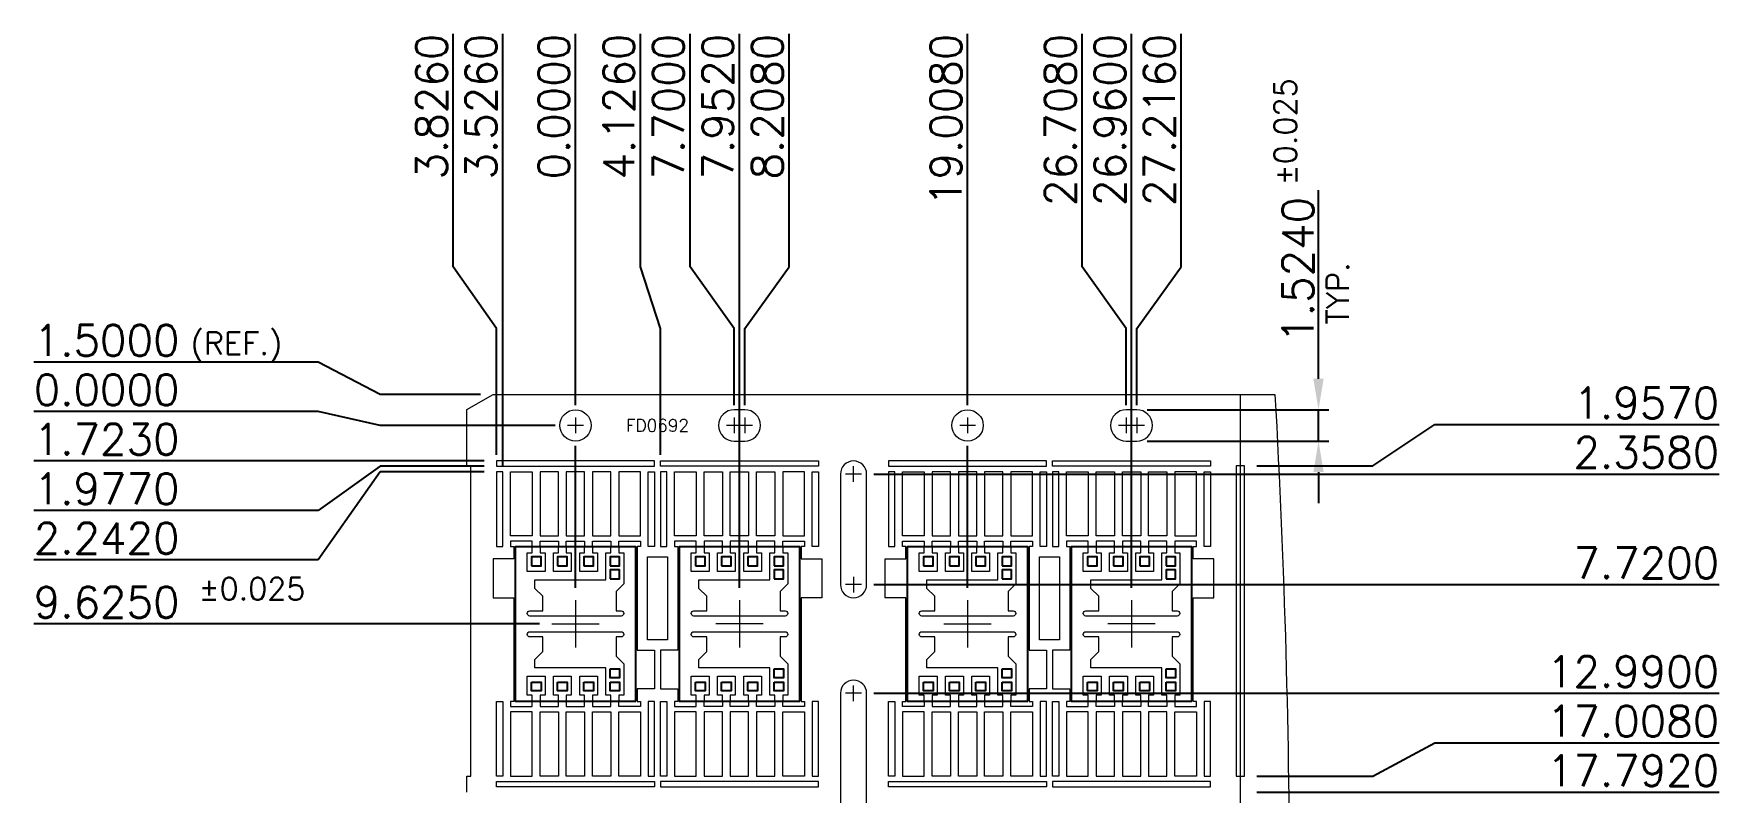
# Model space of a CAD drawing. Extents: x 13 to 152, y 24 to 226.
# Drawn here: x 12.8 to 94.5, y 189.2 to 226 of the extents above; entities that cross this region are included whole.
import ezdxf
from ezdxf.enums import TextEntityAlignment as Align
from ezdxf.lldxf.tags import DXFTag

# ---------------------------------------------------------------- set-up
doc = ezdxf.new("R2010")
doc.units = 0
for name, color, linetype in [('CEN', 2, 'CENTER'), ('COIN-LINE', 4, 'Continuous'), ('DIM', 7, 'Continuous'), ('LF-LINE', 1, 'Continuous'), ('PKG-OUT', 3, 'HIDDEN')]:
    doc.layers.add(name, color=color, linetype=linetype)
doc.styles.add('5.0-8.0 UNIT', font='SIMPLEX.shx', dxfattribs={"height": 0.15})
doc.styles.add('75_100   LAYOUT', font='SIMPLEX.shx', dxfattribs={"height": 1.5})
doc.styles.add('ROMANS', font='romans')
tags = doc.linetypes.add('CENTER', pattern=[2, 1.25, -0.25, 0.25, -0.25]).pattern_tags.tags
tags[10:11] = [DXFTag(74, 4), DXFTag(75, 0), DXFTag(340, '0'), DXFTag(46, 1.0), DXFTag(50, 0.0), DXFTag(44, 0.0), DXFTag(45, 0.0)]
tags[8:9] = [DXFTag(74, 4), DXFTag(75, 0), DXFTag(340, '0'), DXFTag(46, 1.0), DXFTag(50, 0.0), DXFTag(44, 0.0), DXFTag(45, 0.0)]
tags[6:7] = [DXFTag(74, 4), DXFTag(75, 0), DXFTag(340, '0'), DXFTag(46, 1.0), DXFTag(50, 0.0), DXFTag(44, 0.0), DXFTag(45, 0.0)]
tags[4:5] = [DXFTag(74, 4), DXFTag(75, 0), DXFTag(340, '0'), DXFTag(46, 1.0), DXFTag(50, 0.0), DXFTag(44, 0.0), DXFTag(45, 0.0)]
tags = doc.linetypes.add('HIDDEN', pattern=[0.375, 0.25, -0.125]).pattern_tags.tags
tags[6:7] = [DXFTag(74, 4), DXFTag(75, 0), DXFTag(340, '0'), DXFTag(46, 1.0), DXFTag(50, 0.0), DXFTag(44, 0.0), DXFTag(45, 0.0)]
tags[4:5] = [DXFTag(74, 4), DXFTag(75, 0), DXFTag(340, '0'), DXFTag(46, 1.0), DXFTag(50, 0.0), DXFTag(44, 0.0), DXFTag(45, 0.0)]

# ---------------------------------------------------------------- blocks, each defined once
blk = doc.blocks.new('A$C694c3807')
at = {"lineweight": 0}
for points in [[(2.096, 4.126), (2.096, 3.835), (2.337, 3.835), (2.337, 2.319), (1.969, 1.951), (1.969, 1.016), (2.21, 1.016, -1), (2.21, 0.762), (-2.21, 0.762, -1), (-2.21, 1.016), (-1.587, 1.016), (-1.587, 1.722), (-1.968, 2.103), (-1.968, 2.517), (1.473, 2.517), (1.473, 3.835), (1.715, 3.835), (1.715, 4.126)], [(1.715, -3.364), (1.715, -3.073), (1.473, -3.073), (1.473, -1.755), (-1.968, -1.755), (-1.968, -1.341), (-1.587, -0.96), (-1.587, -0.254), (-2.21, -0.254, -1), (-2.21, 0), (2.21, 0, -1), (2.21, -0.254), (1.969, -0.254), (1.969, -1.189), (2.337, -1.557), (2.337, -3.073), (2.096, -3.073), (2.096, -3.364)]]:
    blk.add_lwpolyline(points, format="xyb", dxfattribs=at)
for points in [[(-1.715, 4.126), (-1.715, 3.835), (-1.473, 3.835), (-1.473, 2.921), (-2.337, 2.921), (-2.337, 3.835), (-2.095, 3.835), (-2.095, 4.126)], [(-0.445, 4.126), (-0.445, 3.835), (-0.203, 3.835), (-0.203, 2.921), (-1.067, 2.921), (-1.067, 3.835), (-0.825, 3.835), (-0.825, 4.126)], [(0.826, 4.126), (0.826, 3.835), (1.067, 3.835), (1.067, 2.921), (0.203, 2.921), (0.203, 3.835), (0.444, 3.835), (0.444, 4.126)], [(-2.095, -3.364), (-2.095, -3.073), (-2.337, -3.073), (-2.337, -2.159), (-1.473, -2.159), (-1.473, -3.073), (-1.715, -3.073), (-1.715, -3.364)], [(-0.825, -3.364), (-0.825, -3.073), (-1.067, -3.073), (-1.067, -2.159), (-0.203, -2.159), (-0.203, -3.073), (-0.445, -3.073), (-0.445, -3.364)], [(0.444, -3.364), (0.444, -3.073), (0.203, -3.073), (0.203, -2.159), (1.067, -2.159), (1.067, -3.073), (0.826, -3.073), (0.826, -3.364)]]:
    blk.add_lwpolyline(points, dxfattribs=at)
for points in [[(-2.137, 3.201), (-1.673, 3.201), (-1.673, 3.635), (-2.137, 3.635)], [(-0.867, 3.201), (-0.403, 3.201), (-0.403, 3.635), (-0.867, 3.635)], [(0.403, 3.201), (0.867, 3.201), (0.867, 3.635), (0.403, 3.635)], [(1.673, 3.201), (2.137, 3.201), (2.137, 3.635), (1.673, 3.635)], [(1.673, 2.567), (2.137, 2.567), (2.137, 3.001), (1.673, 3.001)], [(-2.137, -2.439), (-1.673, -2.439), (-1.673, -2.873), (-2.137, -2.873)], [(-0.867, -2.439), (-0.403, -2.439), (-0.403, -2.873), (-0.867, -2.873)], [(0.403, -2.439), (0.867, -2.439), (0.867, -2.873), (0.403, -2.873)], [(1.673, -1.805), (2.137, -1.805), (2.137, -2.239), (1.673, -2.239)], [(1.673, -2.439), (2.137, -2.439), (2.137, -2.873), (1.673, -2.873)]]:
    blk.add_lwpolyline(points, close=True)
at = {"layer": 'PKG-OUT'}
blk.add_lwpolyline([(2.92, -3.364), (2.92, 4.126), (-2.92, 4.126), (-2.92, -3.364)], close=True, dxfattribs=at)

msp = doc.modelspace()

# ---------------------------------------------------------------- linework, layer by layer
at = {"lineweight": 0}
for points in [[(36.938, 201.077), (36.938, 201.345), (35.889, 201.345), (35.889, 201.091), (36.039, 201.091), (36.039, 200.482), (35.039, 200.482), (35.039, 198.602), (36.039, 198.602), (36.039, 197.207), (36.039, 197.207), (36.039, 193.573), (35.889, 193.573), (35.889, 193.319), (36.938, 193.319), (36.938, 193.587)], [(37.319, 201.077), (37.319, 201.345), (38.208, 201.345), (38.208, 201.077)], [(38.589, 201.077), (38.589, 201.345), (39.478, 201.345), (39.478, 201.077)], [(39.859, 201.077), (39.859, 201.345), (40.748, 201.345), (40.748, 201.077)], [(41.129, 201.077), (41.129, 201.345), (42.179, 201.345), (42.179, 201.091), (42.029, 201.091), (42.029, 201.091), (42.029, 196.062), (42.86, 196.062), (42.86, 194.182), (42.029, 194.182), (42.029, 193.573), (42.179, 193.573), (42.179, 193.319), (41.129, 193.319), (41.129, 193.587)], [(44.89, 201.077), (44.89, 201.345), (43.841, 201.345), (43.841, 201.091), (43.991, 201.091), (43.991, 201.091), (43.991, 196.062), (43.16, 196.062), (43.16, 194.182), (43.991, 194.182), (43.991, 193.573), (43.841, 193.573), (43.841, 193.319), (44.89, 193.319), (44.89, 193.587)], [(46.16, 201.077), (46.16, 201.345), (45.271, 201.345), (45.271, 201.077)], [(47.43, 201.077), (47.43, 201.345), (46.541, 201.345), (46.541, 201.077)], [(48.7, 201.077), (48.7, 201.345), (47.811, 201.345), (47.811, 201.077)], [(49.081, 201.077), (49.081, 201.345), (50.131, 201.345), (50.131, 201.091), (49.981, 201.091), (49.981, 200.482), (50.981, 200.482), (50.981, 198.602), (49.981, 198.602), (49.981, 193.573), (50.131, 193.573), (50.131, 193.319), (49.081, 193.319), (49.081, 193.587)], [(55.946, 193.587), (55.946, 193.319), (54.897, 193.319), (54.897, 193.573), (55.047, 193.573), (55.047, 197.187), (55.047, 197.187), (55.047, 198.602), (54.047, 198.602), (54.047, 200.482), (55.047, 200.482), (55.047, 201.091), (54.897, 201.091), (54.897, 201.345), (55.946, 201.345), (55.946, 201.077)], [(56.327, 201.077), (56.327, 201.345), (57.216, 201.345), (57.216, 201.077)], [(57.597, 201.077), (57.597, 201.345), (58.486, 201.345), (58.486, 201.077)], [(58.867, 201.077), (58.867, 201.345), (59.756, 201.345), (59.756, 201.077)], [(60.137, 201.077), (60.137, 201.345), (61.187, 201.345), (61.187, 201.091), (61.037, 201.091), (61.037, 201.091), (61.037, 196.062), (61.868, 196.062), (61.868, 194.182), (61.037, 194.182), (61.037, 193.573), (61.187, 193.573), (61.187, 193.319), (60.137, 193.319), (60.137, 193.587)], [(63.898, 201.077), (63.898, 201.345), (62.849, 201.345), (62.849, 201.091), (62.999, 201.091), (62.999, 201.091), (62.999, 196.062), (62.168, 196.062), (62.168, 194.182), (62.999, 194.182), (62.999, 193.573), (62.849, 193.573), (62.849, 193.319), (63.898, 193.319), (63.898, 193.587)], [(65.168, 201.077), (65.168, 201.345), (64.279, 201.345), (64.279, 201.077)], [(66.438, 201.077), (66.438, 201.345), (65.549, 201.345), (65.549, 201.077)], [(67.708, 201.077), (67.708, 201.345), (66.819, 201.345), (66.819, 201.077)], [(68.089, 193.587), (68.089, 193.319), (69.139, 193.319), (69.139, 193.573), (68.989, 193.573), (68.989, 197.187), (68.989, 197.187), (68.989, 198.602), (69.989, 198.602), (69.989, 200.482), (68.989, 200.482), (68.989, 201.091), (69.139, 201.091), (69.139, 201.345), (68.089, 201.345), (68.089, 201.077)], [(37.319, 193.587), (37.319, 193.319), (38.208, 193.319), (38.208, 193.587)], [(38.589, 193.587), (38.589, 193.319), (39.478, 193.319), (39.478, 193.587)], [(39.859, 193.587), (39.859, 193.319), (40.748, 193.319), (40.748, 193.587)], [(46.16, 193.587), (46.16, 193.319), (45.271, 193.319), (45.271, 193.587)], [(47.43, 193.587), (47.43, 193.319), (46.541, 193.319), (46.541, 193.587)], [(48.7, 193.587), (48.7, 193.319), (47.811, 193.319), (47.811, 193.587)], [(56.327, 193.587), (56.327, 193.319), (57.216, 193.319), (57.216, 193.587)], [(57.597, 193.587), (57.597, 193.319), (58.486, 193.319), (58.486, 193.587)], [(58.867, 193.587), (58.867, 193.319), (59.756, 193.319), (59.756, 193.587)], [(65.168, 193.587), (65.168, 193.319), (64.279, 193.319), (64.279, 193.587)], [(66.438, 193.587), (66.438, 193.319), (65.549, 193.319), (65.549, 193.587)], [(67.708, 193.587), (67.708, 193.319), (66.819, 193.319), (66.819, 193.587)]]:
    msp.add_lwpolyline(points, dxfattribs=at)
for points in [[(42.529, 196.562), (42.529, 200.591), (43.491, 200.591), (43.491, 196.562)], [(61.537, 196.562), (61.537, 200.591), (62.499, 200.591), (62.499, 196.562)], [(49.981, 197.207), (49.981, 197.207)]]:
    msp.add_lwpolyline(points, close=True, dxfattribs=at)
at = {"layer": 'CEN', "linetype": 'CENTER', "lineweight": 0}
for p, q in [((71.264, 208.457), (71.264, 108.457)), ((39.415, 206.957), (38.653, 206.957)), ((39.034, 207.338), (39.034, 206.576)), ((47.623, 206.957), (46.353, 206.957)), ((46.734, 207.338), (46.734, 206.576)), ((47.242, 207.338), (47.242, 206.576)), ((58.423, 206.957), (57.661, 206.957)), ((58.042, 207.338), (58.042, 206.576)), ((66.631, 206.957), (65.361, 206.957)), ((65.742, 207.338), (65.742, 206.576)), ((66.25, 207.338), (66.25, 206.576)), ((39.034, 198.477), (39.034, 196.187)), ((46.986, 198.477), (46.986, 196.187)), ((58.042, 198.477), (58.042, 196.187)), ((65.994, 198.477), (65.994, 196.187)), ((37.889, 197.332), (40.179, 197.332)), ((48.131, 197.332), (45.841, 197.332)), ((56.897, 197.332), (59.187, 197.332)), ((67.139, 197.332), (64.849, 197.332))]:
    msp.add_line(p, q, dxfattribs=at)
for points in [[(52.895, 204.599), (52.133, 204.599)], [(52.514, 204.218), (52.514, 204.98)], [(52.514, 199.618), (52.514, 198.856)], [(52.895, 199.237), (52.133, 199.237)], [(52.895, 193.967), (52.133, 193.967)], [(52.514, 193.586), (52.514, 194.348)]]:
    msp.add_lwpolyline(points, dxfattribs=at)
at = {"layer": 'COIN-LINE'}
for p, q in [((35.208, 211.657), (33.108, 214.657)), ((35.508, 211.657), (35.508, 214.657)), ((39.034, 211.657), (39.034, 214.657)), ((43.16, 211.657), (42.186, 214.657)), ((46.734, 211.657), (44.586, 214.657)), ((46.986, 211.657), (46.986, 214.657)), ((47.242, 211.657), (49.386, 214.657)), ((58.042, 211.657), (58.042, 214.657)), ((65.742, 211.657), (63.594, 214.657)), ((65.994, 211.657), (65.994, 214.657)), ((66.25, 211.657), (68.394, 214.657)), ((29.564, 208.457), (26.564, 210.034)), ((29.564, 206.957), (26.564, 207.634)), ((77.693, 205), (80.693, 206.999)), ((29.564, 205.234), (26.564, 205.234)), ((29.564, 204.98), (26.564, 202.834)), ((29.564, 204.715), (26.564, 200.434)), ((77.693, 204.599), (80.693, 204.599)), ((77.693, 199.237), (80.693, 199.237)), ((29.564, 197.332), (26.564, 197.332)), ((77.693, 193.967), (80.693, 193.967)), ((77.693, 189.949), (80.693, 191.565)), ((77.693, 189.165), (80.693, 189.165))]:
    msp.add_line(p, q, dxfattribs=at)
at = {"layer": 'DIM'}
for p, q in [((33.108, 214.657), (33.108, 225.957)), ((35.508, 214.657), (35.508, 225.957)), ((39.034, 214.657), (39.034, 225.957)), ((42.186, 214.657), (42.186, 225.957)), ((44.586, 214.657), (44.586, 225.957)), ((46.986, 214.657), (46.986, 225.957)), ((49.386, 214.657), (49.386, 225.957)), ((58.042, 214.657), (58.042, 225.957)), ((63.594, 214.657), (63.594, 225.957)), ((65.994, 214.657), (65.994, 225.957)), ((68.394, 214.657), (68.394, 225.957)), ((75.06, 209.219), (75.06, 218.362)), ((35.208, 205.534), (35.208, 211.657)), ((35.508, 205.015), (35.508, 211.657)), ((39.034, 207.938), (39.034, 211.657)), ((43.16, 205.534), (43.16, 211.657)), ((46.734, 207.938), (46.734, 211.657)), ((46.986, 199.077), (46.986, 211.657)), ((47.242, 207.938), (47.242, 211.657)), ((58.042, 207.938), (58.042, 211.657)), ((65.742, 207.938), (65.742, 211.657)), ((65.994, 199.077), (65.994, 211.657)), ((66.25, 207.938), (66.25, 211.657)), ((26.564, 210.034), (12.764, 210.034)), ((34.434, 208.457), (29.564, 208.457)), ((26.564, 207.634), (12.764, 207.634)), ((66.75, 207.719), (75.56, 207.719)), ((75.06, 206.195), (75.06, 207.719)), ((38.053, 206.957), (29.564, 206.957)), ((80.693, 206.999), (94.493, 206.999)), ((39.034, 199.077), (39.034, 205.976)), ((58.042, 199.077), (58.042, 205.976)), ((66.75, 206.195), (75.56, 206.195)), ((26.564, 205.234), (12.764, 205.234)), ((34.608, 205.234), (29.564, 205.234)), ((34.608, 204.98), (29.564, 204.98)), ((34.608, 204.715), (29.564, 204.715)), ((53.495, 204.599), (77.693, 204.599)), ((72.064, 205), (77.693, 205)), ((75.06, 204.695), (75.06, 203.195)), ((80.693, 204.599), (94.493, 204.599)), ((26.564, 202.834), (12.764, 202.834)), ((26.564, 200.434), (12.764, 200.434)), ((53.495, 199.237), (77.693, 199.237)), ((80.693, 199.237), (94.493, 199.237)), ((26.564, 197.332), (12.764, 197.332)), ((37.289, 197.332), (29.564, 197.332)), ((53.495, 193.967), (77.693, 193.967)), ((80.693, 193.967), (94.493, 193.967)), ((80.693, 191.565), (94.493, 191.565)), ((72.064, 189.949), (77.693, 189.949)), ((72.064, 189.165), (77.693, 189.165)), ((80.693, 189.165), (94.493, 189.165))]:
    msp.add_line(p, q, dxfattribs=at)
for points in [[(74.81, 209.219), (75.31, 209.219), (75.06, 207.719)], [(74.81, 204.695), (75.31, 204.695), (75.06, 206.195)]]:
    msp.add_solid(points, dxfattribs=at)
at = {"layer": 'LF-LINE', "lineweight": 0}
msp.add_lwpolyline([(33.764, 189.165), (33.764, 189.949), (33.964, 189.949), (33.964, 205), (33.764, 205), (33.764, 207.724), (35.034, 208.457), (72.947, 208.457, -0.028151), (72.947, 158.457, 0.028151)], format="xyb", dxfattribs=at)
for points in [[(47.242, 207.719), (46.734, 207.719, 1), (46.734, 206.195), (47.242, 206.195, 1)], [(66.25, 207.719), (65.742, 207.719, 1), (65.742, 206.195), (66.25, 206.195, 1)], [(53.149, 204.599, 1), (51.879, 204.599), (51.879, 199.237, 1), (53.149, 199.237)], [(53.149, 193.967, 1), (51.879, 193.967), (51.879, 168.137, 1), (53.149, 168.137)]]:
    msp.add_lwpolyline(points, format="xyb", close=True, dxfattribs=at)
for points in [[(35.208, 204.98), (42.86, 204.98), (42.86, 205.234), (35.208, 205.234)], [(50.812, 204.98), (43.16, 204.98), (43.16, 205.234), (50.812, 205.234)], [(54.216, 204.98), (61.868, 204.98), (61.868, 205.234), (54.216, 205.234)], [(69.82, 204.98), (62.168, 204.98), (62.168, 205.234), (69.82, 205.234)], [(35.208, 201.091), (35.508, 201.091), (35.508, 204.715), (35.208, 204.715)], [(36.938, 201.599), (35.889, 201.599), (35.889, 204.715), (36.938, 204.715)], [(37.319, 201.599), (38.208, 201.599), (38.208, 204.715), (37.319, 204.715)], [(38.589, 201.599), (39.478, 201.599), (39.478, 204.715), (38.589, 204.715)], [(39.859, 201.599), (40.748, 201.599), (40.748, 204.715), (39.859, 204.715)], [(41.129, 201.599), (42.179, 201.599), (42.179, 204.715), (41.129, 204.715)], [(42.86, 201.091), (42.56, 201.091), (42.56, 204.715), (42.86, 204.715)], [(43.16, 201.091), (43.46, 201.091), (43.46, 204.715), (43.16, 204.715)], [(44.89, 201.599), (43.841, 201.599), (43.841, 204.715), (44.89, 204.715)], [(46.16, 201.599), (45.271, 201.599), (45.271, 204.715), (46.16, 204.715)], [(47.43, 201.599), (46.541, 201.599), (46.541, 204.715), (47.43, 204.715)], [(48.7, 201.599), (47.811, 201.599), (47.811, 204.715), (48.7, 204.715)], [(49.081, 201.599), (50.131, 201.599), (50.131, 204.715), (49.081, 204.715)], [(50.812, 201.091), (50.512, 201.091), (50.512, 204.715), (50.812, 204.715)], [(54.216, 201.091), (54.516, 201.091), (54.516, 204.715), (54.216, 204.715)], [(55.946, 201.599), (54.897, 201.599), (54.897, 204.715), (55.946, 204.715)], [(56.327, 201.599), (57.216, 201.599), (57.216, 204.715), (56.327, 204.715)], [(57.597, 201.599), (58.486, 201.599), (58.486, 204.715), (57.597, 204.715)], [(58.867, 201.599), (59.756, 201.599), (59.756, 204.715), (58.867, 204.715)], [(60.137, 201.599), (61.187, 201.599), (61.187, 204.715), (60.137, 204.715)], [(61.868, 201.091), (61.568, 201.091), (61.568, 204.715), (61.868, 204.715)], [(62.168, 201.091), (62.468, 201.091), (62.468, 204.715), (62.168, 204.715)], [(63.898, 201.599), (62.849, 201.599), (62.849, 204.715), (63.898, 204.715)], [(65.168, 201.599), (64.279, 201.599), (64.279, 204.715), (65.168, 204.715)], [(66.438, 201.599), (65.549, 201.599), (65.549, 204.715), (66.438, 204.715)], [(67.708, 201.599), (66.819, 201.599), (66.819, 204.715), (67.708, 204.715)], [(68.089, 201.599), (69.139, 201.599), (69.139, 204.715), (68.089, 204.715)], [(69.82, 201.091), (69.52, 201.091), (69.52, 204.715), (69.82, 204.715)], [(71.064, 189.949), (71.464, 189.949), (71.464, 205), (71.064, 205)], [(35.208, 193.573), (35.508, 193.573), (35.508, 189.949), (35.208, 189.949)], [(36.938, 193.065), (35.889, 193.065), (35.889, 189.949), (36.938, 189.949)], [(37.319, 193.065), (38.208, 193.065), (38.208, 189.949), (37.319, 189.949)], [(38.589, 193.065), (39.478, 193.065), (39.478, 189.949), (38.589, 189.949)], [(39.859, 193.065), (40.748, 193.065), (40.748, 189.949), (39.859, 189.949)], [(41.129, 193.065), (42.179, 193.065), (42.179, 189.949), (41.129, 189.949)], [(42.86, 193.573), (42.56, 193.573), (42.56, 189.949), (42.86, 189.949)], [(43.16, 193.573), (43.46, 193.573), (43.46, 189.949), (43.16, 189.949)], [(44.89, 193.065), (43.841, 193.065), (43.841, 189.949), (44.89, 189.949)], [(46.16, 193.065), (45.271, 193.065), (45.271, 189.949), (46.16, 189.949)], [(47.43, 193.065), (46.541, 193.065), (46.541, 189.949), (47.43, 189.949)], [(48.7, 193.065), (47.811, 193.065), (47.811, 189.949), (48.7, 189.949)], [(49.081, 193.065), (50.131, 193.065), (50.131, 189.949), (49.081, 189.949)], [(50.812, 193.573), (50.512, 193.573), (50.512, 189.949), (50.812, 189.949)], [(54.216, 193.573), (54.516, 193.573), (54.516, 189.949), (54.216, 189.949)], [(55.946, 193.065), (54.897, 193.065), (54.897, 189.949), (55.946, 189.949)], [(56.327, 193.065), (57.216, 193.065), (57.216, 189.949), (56.327, 189.949)], [(57.597, 193.065), (58.486, 193.065), (58.486, 189.949), (57.597, 189.949)], [(58.867, 193.065), (59.756, 193.065), (59.756, 189.949), (58.867, 189.949)], [(60.137, 193.065), (61.187, 193.065), (61.187, 189.949), (60.137, 189.949)], [(61.868, 193.573), (61.568, 193.573), (61.568, 189.949), (61.868, 189.949)], [(62.168, 193.573), (62.468, 193.573), (62.468, 189.949), (62.168, 189.949)], [(63.898, 193.065), (62.849, 193.065), (62.849, 189.949), (63.898, 189.949)], [(65.168, 193.065), (64.279, 193.065), (64.279, 189.949), (65.168, 189.949)], [(66.438, 193.065), (65.549, 193.065), (65.549, 189.949), (66.438, 189.949)], [(67.708, 193.065), (66.819, 193.065), (66.819, 189.949), (67.708, 189.949)], [(68.089, 193.065), (69.139, 193.065), (69.139, 189.949), (68.089, 189.949)], [(69.82, 193.573), (69.52, 193.573), (69.52, 189.949), (69.82, 189.949)], [(35.208, 189.684), (42.86, 189.684), (42.86, 189.43), (35.208, 189.43)], [(50.812, 189.684), (43.16, 189.684), (43.16, 189.43), (50.812, 189.43)], [(54.216, 189.684), (61.868, 189.684), (61.868, 189.43), (54.216, 189.43)], [(69.82, 189.684), (62.168, 189.684), (62.168, 189.43), (69.82, 189.43)]]:
    msp.add_lwpolyline(points, close=True, dxfattribs=at)
for centre in [(39.034, 206.957), (58.042, 206.957)]:
    msp.add_circle(centre, 0.762, dxfattribs=at)

# ---------------------------------------------------------------- block references
at = {"lineweight": 0}
for p in [(39.034, 196.951), (46.986, 196.951), (58.042, 196.951), (65.994, 196.951)]:
    msp.add_blockref('A$C694c3807', p, dxfattribs=at)

# ---------------------------------------------------------------- texts
at = {"layer": 'DIM', "style": '75_100   LAYOUT'}
for s, p in [('3.8260', (32.808, 225.957)), ('3.5260', (35.208, 225.957)), ('0.0000', (38.734, 225.957)), ('4.1260', (41.886, 225.957)), ('7.7000', (44.286, 225.957)), ('7.9520', (46.686, 225.957)), ('8.2080', (49.086, 225.957)), ('19.0080', (57.742, 225.957)), ('26.7080', (63.294, 225.957)), ('26.9600', (65.694, 225.957)), ('27.2160', (68.094, 225.957))]:
    msp.add_text(s, height=1.5, rotation=90, dxfattribs=at).set_placement(p, align=Align.RIGHT)
at = {"layer": 'DIM'}
for s, height, style, p in [('±0.025', 1.08, '5.0-8.0 UNIT', (73.992, 218.608)), ('1.5240', 1.5, '75_100   LAYOUT', (74.81, 210.969)), ('TYP.', 1.08, '5.0-8.0 UNIT', (76.526, 211.86))]:
    msp.add_text(s, height=height, rotation=90, dxfattribs=dict(at, style=style)).set_placement(p)
for s, height, style, p in [('1.5000', 1.5, '75_100   LAYOUT', (12.764, 210.334)), ('(REF.)', 1.08, '5.0-8.0 UNIT', (20.374, 210.394)), ('0.0000', 1.5, '75_100   LAYOUT', (12.764, 207.934)), ('1.7230', 1.5, '75_100   LAYOUT', (12.764, 205.534)), ('1.9770', 1.5, '75_100   LAYOUT', (12.764, 203.134)), ('2.2420', 1.5, '75_100   LAYOUT', (12.764, 200.734)), ('±0.025', 1.08, '5.0-8.0 UNIT', (20.755, 198.496)), ('9.6250', 1.5, '75_100   LAYOUT', (12.764, 197.632))]:
    msp.add_text(s, height=height, dxfattribs=dict(at, style=style)).set_placement(p)
at = {"layer": 'DIM', "style": '75_100   LAYOUT'}
for s, p in [('1.9570', (94.493, 207.299)), ('2.3580', (94.493, 204.899)), ('7.7200', (94.493, 199.537)), ('12.9900', (94.493, 194.267)), ('17.0080', (94.493, 191.865)), ('17.7920', (94.493, 189.465))]:
    msp.add_text(s, height=1.5, dxfattribs=at).set_placement(p, align=Align.RIGHT)
at = {"layer": 'PKG-OUT', "lineweight": 0, "style": 'ROMANS'}
msp.add_text('FD0692', height=0.6, rotation=0, dxfattribs=at).set_placement((43.01, 206.957), align=Align.MIDDLE_CENTER)

doc.saveas('drawing.dxf')
